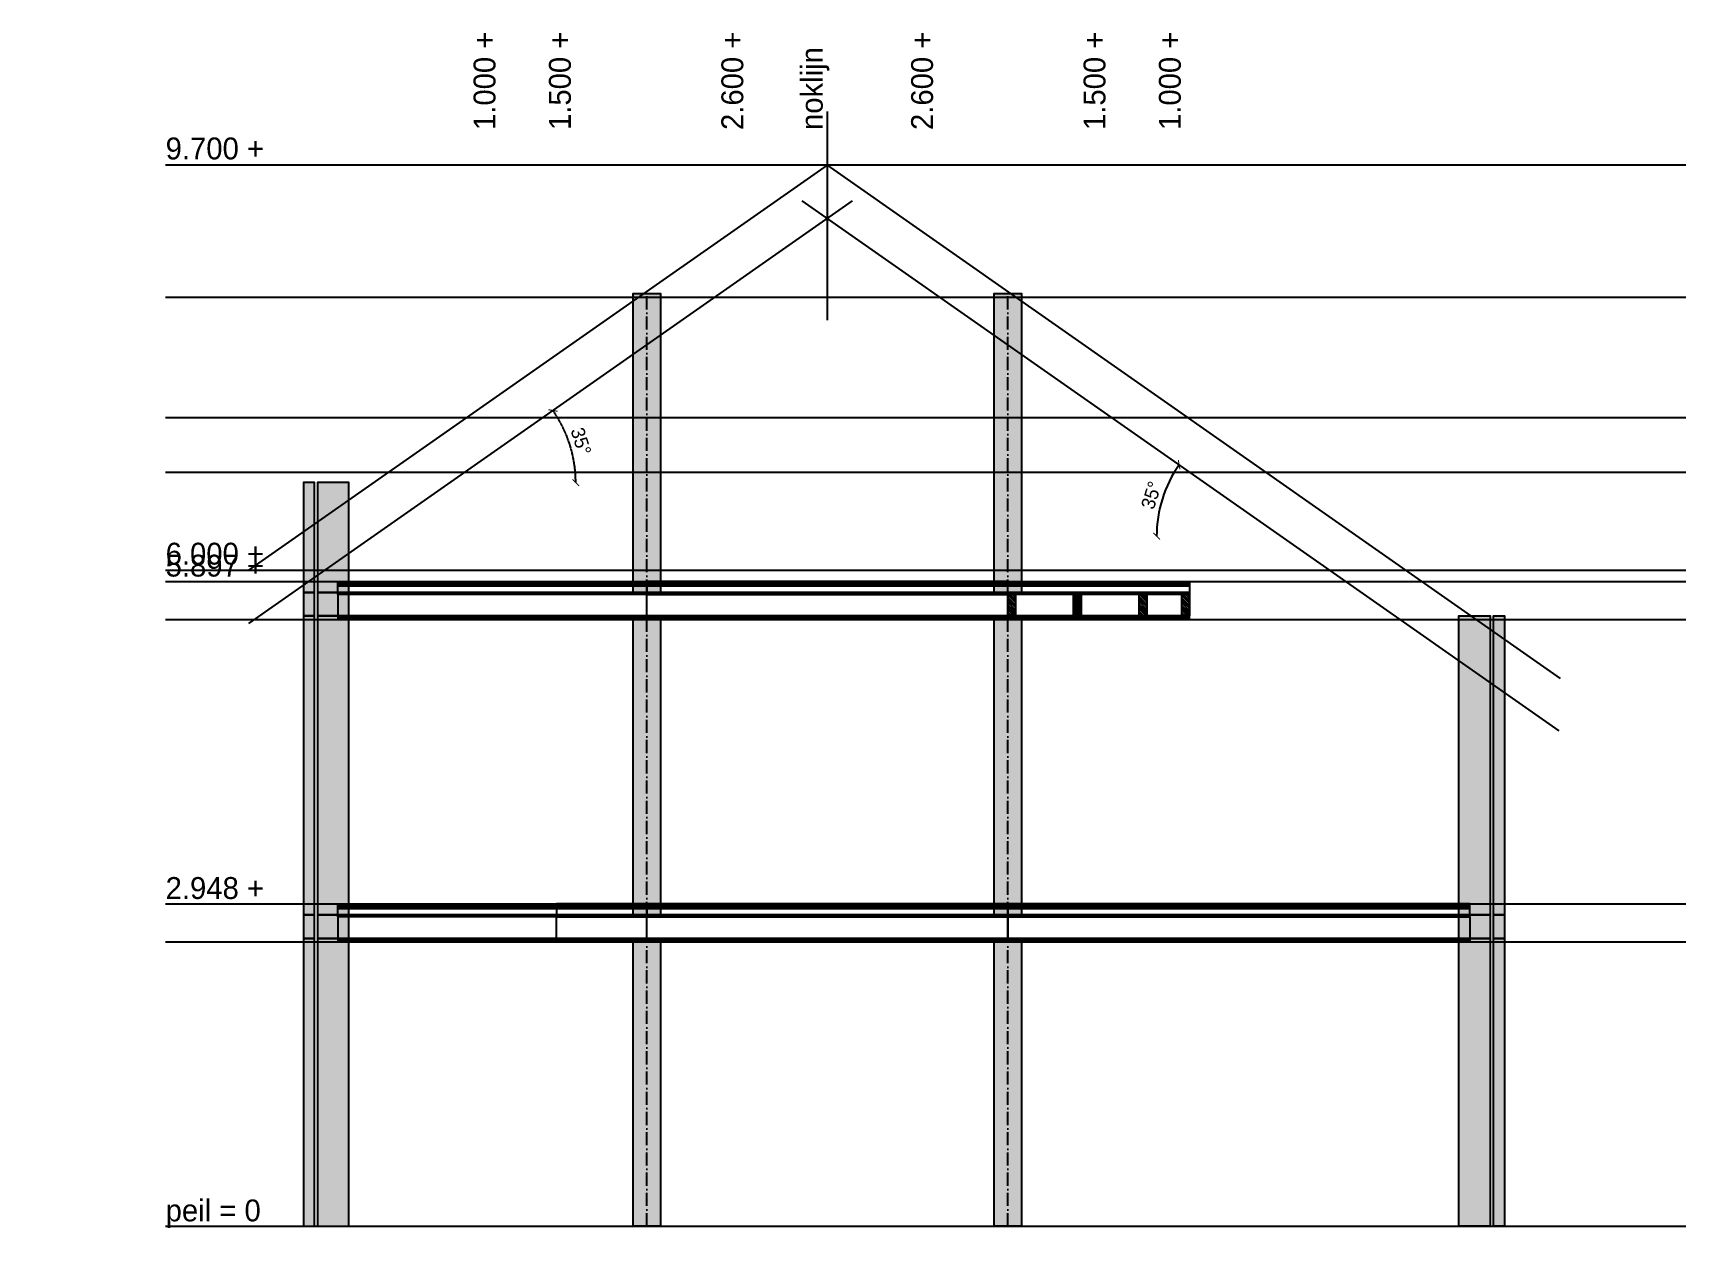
# Model space of a CAD drawing. Header units: millimetres. Extents: x -109306 to 269542, y -22401 to 197206.
# Drawn here: x 84938 to 100050, y -19177 to -8249 of the extents above; entities that cross this region are included whole.
import ezdxf

# ---------------------------------------------------------------- set-up
doc = ezdxf.new("R2010")
doc.units = ezdxf.units.MM
doc.linetypes.add('CENTER', pattern=[36, 24, -3, 6, -3])
doc.linetypes.add('DASHDOT', pattern=[18.5, 12, -3, 0.5, -3])
for name, color, linetype in [('18', 1, 'Continuous'), ('25', 2, 'Continuous'), ('DIMENSION', 1, 'Continuous'), ('STRAMIEN', 11, 'CENTER')]:
    doc.layers.add(name, color=color, linetype=linetype)
doc.styles.get("Standard").update_dxf_attribs({"font": ''})
doc.styles.get('Standard').set_extended_font_data('Century Gothic')
doc.dimstyles.new('1-50', dxfattribs={"dimscale": 50, "dimtxt": 2.5, "dimasz": 1.2, "dimexe": 1, "dimexo": 0, "dimgap": 0.8, "dimtad": 1, "dimdec": 0, "dimzin": 12, "dimdsep": 46, "dimtxsty": 'Standard', "dimblk1": 'ARCHTICK', "dimblk2": 'ARCHTICK', "dimsah": 1, "dimcen": 0.09, "dimdle": 1.5, "dimclrd": 256, "dimclre": 254, "dimclrt": 2, "dimadec": 0, "dimazin": 0, "dimtfac": 1, "dimtdec": 0, "dimtix": 1, "dimtofl": 0, "dimtmove": 2, "dimatfit": 3, "dimldrblk": 'ARCHTICK', "dimfxl": 1, "dimtolj": 1, "dimtzin": 0, "dimarcsym": 0})
pattern_1 = [(135, (14082.392, -33705.206), (-11.22532, -11.22532), [])]
pattern_2 = [(135, (14682.392, -33705.206), (-11.22532, -11.22532), [])]

# ---------------------------------------------------------------- blocks, each defined once
blk = doc.blocks.new('*U634')
at = {"true_color": 0x000000}
h = blk.add_hatch(color=18, dxfattribs=at)
h.dxf.hatch_style = 1
h.paths.add_polyline_path([(-500, 125), (2132.5, 125), (2132.5, -125), (-500, -125)])
at = {"layer": '25'}
blk.add_lwpolyline([(-500, 125), (2132.5, 125), (2132.5, -125), (-500, -125)], close=True, dxfattribs=at)
at = {"layer": 'DIMENSION', "linetype": 'DASHDOT', "ltscale": 10}
blk.add_lwpolyline([(-500, 0), (2132.5, 0)], dxfattribs=at)
blk = doc.blocks.new('*U641')
at = {"true_color": 0x000000}
h = blk.add_hatch(color=18, dxfattribs=at)
h.dxf.hatch_style = 1
h.paths.add_polyline_path([(-553.5, 125), (2181, 125), (2181, -125), (-553.5, -125)])
at = {"layer": '25'}
blk.add_lwpolyline([(-553.5, 125), (2181, 125), (2181, -125), (-553.5, -125)], close=True, dxfattribs=at)
at = {"layer": 'DIMENSION', "linetype": 'DASHDOT', "ltscale": 10}
blk.add_lwpolyline([(-553.5, 0), (2181, 0)], dxfattribs=at)
blk = doc.blocks.new('_ARCHTICK')
at = {"color": 0, "linetype": 'ByBlock', "const_width": 0.15}
blk.add_lwpolyline([(-0.5, -0.5), (0.5, 0.5)], dxfattribs=at)
blk = doc.blocks.new('*D526')
at = {"layer": 'Defpoints', "color": 0, "transparency": 16777216}
for p in [(93129, -9294), (89876, -12128), (86150, -12361), (100050, -12361), (84938, -15030)]:
    blk.add_point(p, dxfattribs=at)
at = {"layer": 'STRAMIEN', "lineweight": -2, "transparency": 16777216}
blk.add_arc((88749, -12361), 1150, 360, 35, dxfattribs=at)
at = {"layer": 'STRAMIEN', "lineweight": -2, "transparency": 16777216, "xscale": 59.99999999999995, "yscale": 59.99999999999995, "zscale": 59.99999999999995}
for p, rotation in [((89692, -11701), 125), ((89900, -12361), 269.9999999999999)]:
    blk.add_blockref('_ARCHTICK', p, dxfattribs=dict(at, rotation=rotation))
at = {"layer": 'STRAMIEN', "color": 2, "transparency": 16777216, "insert": (89947, -11983), "char_height": 125, "attachment_point": 5, "rotation": 287.5}
blk.add_mtext('\\A1;35°', dxfattribs=at)
blk = doc.blocks.new('*D624')
at = {"layer": 'Defpoints', "color": 0, "transparency": 16777216}
for p in [(91970, -9784), (95303, -12399), (86150, -12851), (100050, -12851), (98890, -14630)]:
    blk.add_point(p, dxfattribs=at)
at = {"layer": 'DIMENSION', "lineweight": -2, "transparency": 16777216}
blk.add_arc((96350, -12851), 1140, 145, 180, dxfattribs=at)
at = {"layer": 'DIMENSION', "lineweight": -2, "transparency": 16777216, "xscale": 59.99999999999995, "yscale": 59.99999999999995, "zscale": 59.99999999999995}
for p, rotation in [((95416, -12197), 55.00000000000005), ((95210, -12851), 270)]:
    blk.add_blockref('_ARCHTICK', p, dxfattribs=dict(at, rotation=rotation))
at = {"layer": 'DIMENSION', "color": 2, "transparency": 16777216, "insert": (95162, -12476), "char_height": 125, "attachment_point": 5, "rotation": 72.5}
blk.add_mtext('\\A1;35°', dxfattribs=at)
blk = doc.blocks.new('*U631')
at = {"layer": '25'}
for points in [[(2725, 294), (-100, 294), (-100, 316), (2725, 316)], [(2725, 274), (-100, 274), (-100, 294), (2725, 294)], [(2725, 214), (-100, 214), (-100, 274), (2725, 274)], [(2725, 196), (-100, 196), (-100, 214), (2725, 214)], [(-100, 0), (2725, 0), (2725, 196), (-100, 196)], [(-100, -20), (2725, -20), (2725, 0), (-100, 0)], [(-100, -32.5), (2725, -32.5), (2725, -20), (-100, -20)]]:
    blk.add_lwpolyline(points, close=True, dxfattribs=at)
blk = doc.blocks.new('*U632')
at = {"layer": '25'}
for points in [[(4125, 294), (-100, 294), (-100, 316), (4125, 316)], [(4125, 274), (-100, 274), (-100, 294), (4125, 294)], [(4125, 214), (-100, 214), (-100, 274), (4125, 274)], [(4125, 196), (-100, 196), (-100, 214), (4125, 214)], [(-100, 0), (4125, 0), (4125, 196), (-100, 196)], [(-100, -20), (4125, -20), (4125, 0), (-100, 0)], [(-100, -32.5), (4125, -32.5), (4125, -20), (-100, -20)]]:
    blk.add_lwpolyline(points, close=True, dxfattribs=at)
blk = doc.blocks.new('*U633')
at = {"layer": '25'}
for points in [[(4125, 294), (0, 294), (0, 316), (4125, 316)], [(4125, 274), (0, 274), (0, 294), (4125, 294)], [(4125, 214), (0, 214), (0, 274), (4125, 274)], [(4125, 196), (0, 196), (0, 214), (4125, 214)], [(0, 0), (4125, 0), (4125, 196), (0, 196)], [(0, -20), (4125, -20), (4125, 0), (0, 0)], [(0, -32.5), (4125, -32.5), (4125, -20), (0, -20)]]:
    blk.add_lwpolyline(points, close=True, dxfattribs=at)
blk = doc.blocks.new('*U640')
at = {"layer": '25'}
for points in [[(3300, 294), (0, 294), (0, 316), (3300, 316)], [(3300, 274), (0, 274), (0, 294), (3300, 294)], [(3300, 214), (0, 214), (0, 274), (3300, 274)], [(3300, 196), (0, 196), (0, 214), (3300, 214)], [(0, 0), (3300, 0), (3300, 196), (0, 196)], [(0, -20), (3300, -20), (3300, 0), (0, 0)], [(0, -32.5), (3300, -32.5), (3300, -20), (0, -20)]]:
    blk.add_lwpolyline(points, close=True, dxfattribs=at)
blk = doc.blocks.new('*U642')
at = {"layer": '18'}
h = blk.add_hatch(dxfattribs=at)
h.set_pattern_fill('ANSI31', color=1, scale=5, angle=90)
h.set_pattern_definition(pattern_1)
h.paths.add_polyline_path([(-100, 196), (-29, 196), (-29, 0), (-100, 0)])
h = blk.add_hatch(dxfattribs=at)
h.set_pattern_fill('ANSI31', color=1, scale=5, angle=90)
h.set_pattern_definition(pattern_1)
h.paths.add_polyline_path([(500, 196), (571, 196), (571, 0), (500, 0)])
h = blk.add_hatch(dxfattribs=at)
h.set_pattern_fill('ANSI31', color=1, scale=5, angle=90)
h.set_pattern_definition(pattern_2)
h.paths.add_polyline_path([(500, 196), (571, 196), (571, 0), (500, 0)])
h = blk.add_hatch(dxfattribs=at)
h.set_pattern_fill('ANSI31', color=1, scale=5, angle=90)
h.set_pattern_definition(pattern_2)
h.paths.add_polyline_path([(1100, 196), (1171, 196), (1171, 0), (1100, 0)])
h = blk.add_hatch(dxfattribs=at)
h.set_pattern_fill('ANSI31', color=1, scale=5, angle=90)
h.set_pattern_definition([(135, (15105.965, -33705.206), (-11.22532, -11.22532), [])])
h.paths.add_polyline_path([(1491, 196), (1562, 196), (1562, 0), (1491, 0)])
at = {"layer": '25'}
for points in [[(1562, 294), (-100, 294), (-100, 316), (1562, 316)], [(1562, 274), (-100, 274), (-100, 294), (1562, 294)], [(1562, 214), (-100, 214), (-100, 274), (1562, 274)], [(1562, 196), (-100, 196), (-100, 214), (1562, 214)], [(-100, 196), (-29, 196), (-29, 0), (-100, 0)], [(-100, 0), (1562, 0), (1562, 196), (-100, 196)], [(500, 196), (571, 196), (571, 0), (500, 0)], [(500, 196), (571, 196), (571, 0), (500, 0)], [(1100, 196), (1171, 196), (1171, 0), (1100, 0)], [(1491, 196), (1562, 196), (1562, 0), (1491, 0)], [(-100, -20), (1562, -20), (1562, 0), (-100, 0)], [(-100, -32), (1562, -32), (1562, -20), (-100, -20)]]:
    blk.add_lwpolyline(points, close=True, dxfattribs=at)
blk = doc.blocks.new('*U635')
at = {"true_color": 0x000000}
h = blk.add_hatch(color=18, dxfattribs=at)
h.dxf.hatch_style = 1
h.paths.add_polyline_path([(-500, -265), (2132.5, -265), (2132.5, -365), (-500, -365)])
h.paths.add_polyline_path([(-500, 50), (2132.5, 50), (2132.5, -235), (-500, -235)])
at = {"layer": '25'}
for points in [[(-500, 50), (2132.5, 50), (2132.5, -235), (-500, -235)], [(-500, -265), (2132.5, -265), (2132.5, -365), (-500, -365)]]:
    blk.add_lwpolyline(points, close=True, dxfattribs=at)
blk = doc.blocks.new('*U636')
at = {"true_color": 0x000000}
h = blk.add_hatch(color=18, dxfattribs=at)
h.dxf.hatch_style = 1
h.paths.add_polyline_path([(-467.5, -265), (-253.5, -265), (-253.5, -365), (-467.5, -365)])
h.paths.add_polyline_path([(-467.5, 50), (-253.5, 50), (-253.5, -235), (-467.5, -235)])
at = {"layer": '25'}
for points in [[(-467.5, 50), (-253.5, 50), (-253.5, -235), (-467.5, -235)], [(-467.5, -265), (-253.5, -265), (-253.5, -365), (-467.5, -365)]]:
    blk.add_lwpolyline(points, close=True, dxfattribs=at)
blk = doc.blocks.new('*U638')
at = {"true_color": 0x000000}
h = blk.add_hatch(color=18, dxfattribs=at)
h.dxf.hatch_style = 1
h.paths.add_polyline_path([(-500, -265), (2234.5, -265), (2234.5, -365), (-500, -365)])
h.paths.add_polyline_path([(-500, 50), (2234.5, 50), (2234.5, -235), (-500, -235)])
at = {"layer": '25'}
for points in [[(-500, 50), (2234.5, 50), (2234.5, -235), (-500, -235)], [(-500, -265), (2234.5, -265), (2234.5, -365), (-500, -365)]]:
    blk.add_lwpolyline(points, close=True, dxfattribs=at)
blk = doc.blocks.new('*U637')
at = {"true_color": 0x000000}
h = blk.add_hatch(color=18, dxfattribs=at)
h.dxf.hatch_style = 1
h.paths.add_polyline_path([(-500, -265), (2234.5, -265), (2234.5, -365), (-500, -365)])
h.paths.add_polyline_path([(-500, 50), (2234.5, 50), (2234.5, -235), (-500, -235)])
at = {"layer": '25'}
for points in [[(-500, 50), (2234.5, 50), (2234.5, -235), (-500, -235)], [(-500, -265), (2234.5, -265), (2234.5, -365), (-500, -365)]]:
    blk.add_lwpolyline(points, close=True, dxfattribs=at)
blk = doc.blocks.new('*U639')
at = {"true_color": 0x000000}
h = blk.add_hatch(color=18, dxfattribs=at)
h.dxf.hatch_style = 1
h.paths.add_polyline_path([(-500, -265), (505, -265), (505, -365), (-500, -365)])
h.paths.add_polyline_path([(-500, 50), (505, 50), (505, -235), (-500, -235)])
at = {"layer": '25'}
for points in [[(-500, 50), (505, 50), (505, -235), (-500, -235)], [(-500, -265), (505, -265), (505, -365), (-500, -365)]]:
    blk.add_lwpolyline(points, close=True, dxfattribs=at)

msp = doc.modelspace()

# ---------------------------------------------------------------- linework, layer by layer
at = {"layer": '25'}
for points in [[(86909.6, -13160.9), (92199.6, -9456.8)], [(98903.7, -14151), (92199.6, -9456.8)], [(86909.6, -13649.2), (92429, -9784.5)], [(98889.6, -14629.5), (91970.2, -9784.5)]]:
    msp.add_lwpolyline(points, dxfattribs=at)
at = {"layer": 'DIMENSION'}
msp.add_line((92199.6, -10874.8), (92199.6, -8966.7), dxfattribs=at)
at = {"layer": 'STRAMIEN'}
for p, q in [((86149.6, -9455), (100049.6, -9455)), ((86149.6, -10663.9), (100049.6, -10663.9)), ((86149.6, -11763.9), (100049.6, -11763.9)), ((86149.6, -12263.9), (100049.6, -12263.9)), ((86149.6, -13160.9), (100049.6, -13160.9)), ((86149.6, -13263.9), (100049.6, -13263.9)), ((86149.6, -13263.9), (100049.6, -13263.9)), ((86149.6, -13612.4), (100049.6, -13612.4)), ((86149.6, -16212.4), (100049.6, -16212.4)), ((86149.6, -16560.9), (100049.6, -16560.9)), ((86149.6, -19160.9), (100049.6, -19160.9))]:
    msp.add_line(p, q, dxfattribs=at)

# ---------------------------------------------------------------- block references
for name, p, rotation in [('*U641', (90549.6, -12812.4), 89.99999999999999), ('*U641', (93849.6, -12812.4), 89.99999999999999), ('*U641', (90549.6, -15760.9), 89.99999999999999), ('*U641', (93849.6, -15760.9), 89.99999999999999), ('*U637', (98024.6, -15814.4), 90.00000000000001), ('*U636', (98024.6, -16060.9), 90.00000000000001), ('*U634', (90549.6, -18660.9), 89.99999999999999), ('*U634', (93849.6, -18660.9), 89.99999999999999), ('*U635', (98024.6, -18660.9), 90.00000000000001)]:
    msp.add_blockref(name, p, dxfattribs=dict(rotation=rotation))
at = {"xscale": -1, "rotation": 270}
for name, p in [('*U639', (87774.6, -12865.9)), ('*U636', (87774.6, -13112.4)), ('*U638', (87774.6, -15814.4)), ('*U636', (87774.6, -16060.9)), ('*U635', (87774.6, -18660.9))]:
    msp.add_blockref(name, p, dxfattribs=at)
at = {"layer": '25'}
for name, p in [('*U631', (87824.6, -13579.9)), ('*U642', (93949.6, -13579.9)), ('*U631', (87824.6, -16528.4))]:
    msp.add_blockref(name, p, dxfattribs=at)
at = {"layer": '25', "xscale": -1}
for name, p in [('*U640', (93849.6, -13579.9)), ('*U633', (93849.6, -16528.4)), ('*U632', (97974.6, -16528.4))]:
    msp.add_blockref(name, p, dxfattribs=at)

# ---------------------------------------------------------------- texts
at = {"layer": 'DIMENSION', "char_height": 200, "rotation": 90}
for s, insert, attachment_point in [('1.000 +', (88965.3, -9135.6), 1), ('1.500 +', (89654.4, -9135.6), 1), ('2.600 +', (91230.7, -9135.6), 1), ('2.600 +', (93168.5, -9135.6), 7), ('1.500 +', (94744.8, -9135.6), 7), ('1.000 +', (95433.9, -9135.6), 7), ('noklijn', (91957.3, -9135.6), 1)]:
    msp.add_mtext_dynamic_manual_height_columns(s, width=1255.617, gutter_width=200, heights=[0], dxfattribs=dict(at, insert=insert, attachment_point=attachment_point))
at = {"layer": 'DIMENSION', "char_height": 200, "attachment_point": 1}
for s, insert in [('9.700 +', (86149.6, -9204.4)), ('6.000 +', (86149.6, -12910.4)), ('5.897 +', (86149.6, -13019.8)), ('2.948 +', (86149.6, -15968.3)), ('peil = 0', (86149.6, -18916.8))]:
    msp.add_mtext_dynamic_manual_height_columns(s, width=1255.617, gutter_width=200, heights=[0], dxfattribs=dict(at, insert=insert))

# ---------------------------------------------------------------- dimensions: what is measured, and where the dimension line sits
at = {"layer": 'DIMENSION'}
dim = msp.add_angular_dim_2l(base=(95302.9, -12399.5), line1=((86149.6, -12851), (100049.6, -12851)), line2=((98889.6, -14629.5), (91970.2, -9784.5)), dimstyle='1-50', override={"dimexo": 0.5}, dxfattribs=at)
dim.commit()
dim.dimension.update_dxf_attribs({"geometry": '*D624', "text_midpoint": (95161.6, -12476.5)})
at = {"layer": 'STRAMIEN'}
dim = msp.add_angular_dim_2l(base=(89875.8, -12128.3), line1=((86149.6, -12360.9), (100049.6, -12360.9)), line2=((84937.5, -15030.1), (93129, -9294.3)), dimstyle='1-50', override={"dimexo": 0.5}, dxfattribs=at)
dim.commit()
dim.dimension.update_dxf_attribs({"geometry": '*D526', "text_midpoint": (89947.1, -11983.3)})

doc.saveas('drawing.dxf')
